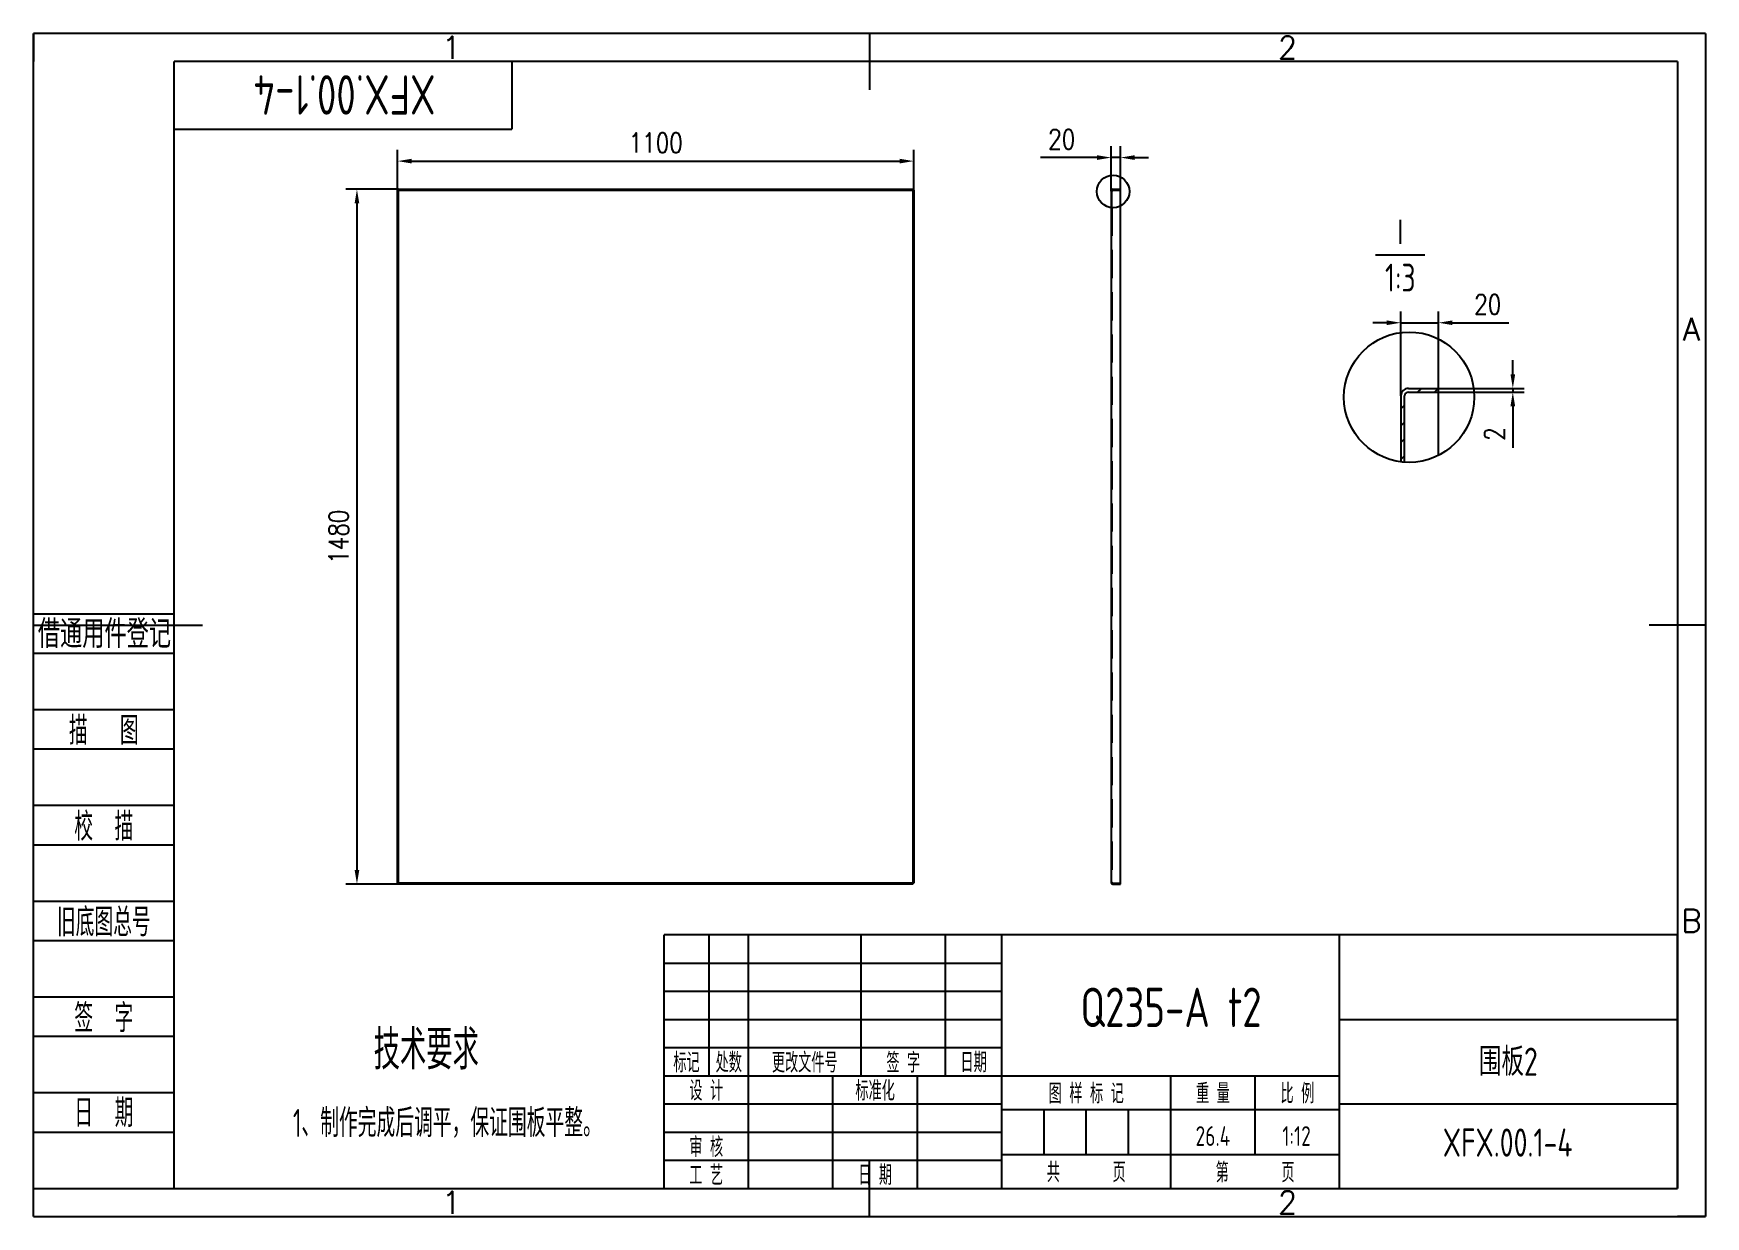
# Model space of a CAD drawing. Header units: inches. Extents: x -300 to 3264, y -60 to 2460.
import ezdxf
from ezdxf.enums import TextEntityAlignment as Align

# ---------------------------------------------------------------- set-up
doc = ezdxf.new("R2010")
doc.units = ezdxf.units.IN
doc.header["$LTSCALE"] = 120
doc.linetypes.add('DASHED', pattern=[0.75, 0.5, -0.25])
for name, color, linetype in [('1轮廓实线层', 7, 'Continuous'), ('2细线层', 4, 'Continuous'), ('4虚线层', 6, 'DASHED'), ('5剖面线层', 2, 'Continuous'), ('6文字层', 3, 'Continuous'), ('7标注层', 4, 'Continuous'), ('8符号标注层', 31, 'Continuous'), ('图框层', 7, 'Continuous')]:
    doc.layers.add(name, color=color, linetype=linetype)
doc.styles.add('PC_TEXTSTYLE', font='isocp.shx', dxfattribs={"width": 0.8, "bigfont": 'hzfs.shx'})
doc.styles.add('TH_GBDIM', font='romans.shx', dxfattribs={"width": 0.8, "bigfont": 'gbcbig.shx'})
doc.dimstyles.new('TH_GBDIM', dxfattribs={"dimscale": 12, "dimtxt": 3.5, "dimasz": 2.5, "dimexe": 2, "dimexo": 0, "dimgap": 1.5, "dimtad": 1, "dimdec": 1, "dimdsep": 46, "dimtxsty": 'TH_GBDIM', "dimcen": 2.5, "dimclrd": 130, "dimclre": 130, "dimclrt": 3, "dimadec": 0, "dimazin": 2, "dimtfac": 0.714286, "dimtdec": 1, "dimtmove": 0, "dimatfit": 3, "dimfxl": 0, "dimtzin": 0, "dimlwd": -1, "dimlwe": -1, "dimarcsym": 0})

# ---------------------------------------------------------------- blocks, each defined once
blk = doc.blocks.new('*D10')
at = {"layer": '7标注层', "color": 130, "transparency": 16777216}
for p, q in [((476.3, 2126.1), (476.3, 2212.1)), ((1576.3, 2126.1), (1576.3, 2212.1)), ((506.3, 2188.1), (1546.3, 2188.1))]:
    blk.add_line(p, q, dxfattribs=at)
for points in [[(506.3, 2193.1), (506.3, 2183.1), (476.3, 2188.1)], [(1546.3, 2193.1), (1546.3, 2183.1), (1576.3, 2188.1)]]:
    blk.add_solid(points, dxfattribs=at)
at = {"layer": 'Defpoints', "color": 0, "transparency": 16777216}
for p in [(1576.3, 2188.1), (476.3, 2126.1), (1576.3, 2126.1)]:
    blk.add_point(p, dxfattribs=at)
at = {"layer": '7标注层', "color": 3, "transparency": 16777216, "insert": (1026.3, 2227.1), "char_height": 42, "attachment_point": 5, "style": 'TH_GBDIM'}
blk.add_mtext('1100', dxfattribs=at)
blk = doc.blocks.new('*D11')
at = {"layer": '7标注层', "color": 130, "transparency": 16777216}
for p, q in [((478.3, 2128.1), (365.5, 2128.1)), ((389.5, 2098.1), (389.5, 678.1)), ((478.3, 648.1), (365.5, 648.1))]:
    blk.add_line(p, q, dxfattribs=at)
for points in [[(384.5, 2098.1), (394.5, 2098.1), (389.5, 2128.1)], [(384.5, 678.1), (394.5, 678.1), (389.5, 648.1)]]:
    blk.add_solid(points, dxfattribs=at)
at = {"layer": 'Defpoints', "color": 0, "transparency": 16777216}
for p in [(478.3, 2128.1), (389.5, 648.1), (478.3, 648.1)]:
    blk.add_point(p, dxfattribs=at)
at = {"layer": '7标注层', "color": 3, "transparency": 16777216, "insert": (350.5, 1388.1), "char_height": 42, "attachment_point": 5, "rotation": 90, "style": 'TH_GBDIM'}
blk.add_mtext('1480', dxfattribs=at)
blk = doc.blocks.new('*D12')
at = {"layer": '7标注层', "color": 130, "transparency": 16777216}
for p, q in [((1996.9, 2124.1), (1996.9, 2219.6)), ((2016.9, 2128.1), (2016.9, 2219.6)), ((1966.9, 2195.6), (1846.5, 2195.6)), ((2016.9, 2195.6), (1996.9, 2195.6)), ((2046.9, 2195.6), (2076.9, 2195.6))]:
    blk.add_line(p, q, dxfattribs=at)
for points in [[(1966.9, 2200.6), (1966.9, 2190.6), (1996.9, 2195.6)], [(2046.9, 2200.6), (2046.9, 2190.6), (2016.9, 2195.6)]]:
    blk.add_solid(points, dxfattribs=at)
at = {"layer": 'Defpoints', "color": 0, "transparency": 16777216}
for p in [(1996.9, 2195.6), (1996.9, 2124.1), (2016.9, 2128.1)]:
    blk.add_point(p, dxfattribs=at)
at = {"layer": '7标注层', "color": 3, "transparency": 16777216, "insert": (1891.7, 2234.6), "char_height": 42, "attachment_point": 5, "style": 'TH_GBDIM'}
blk.add_mtext('20', dxfattribs=at)
blk = doc.blocks.new('*D16')
at = {"layer": '7标注层', "color": 130, "transparency": 16777216}
for p, q in [((2614.6, 1688), (2614.6, 1867.8)), ((2694.6, 1704), (2694.6, 1867.8)), ((2584.6, 1843.8), (2554.6, 1843.8)), ((2614.6, 1843.8), (2694.6, 1843.8)), ((2724.6, 1843.8), (2845, 1843.8))]:
    blk.add_line(p, q, dxfattribs=at)
for points in [[(2584.6, 1848.8), (2584.6, 1838.8), (2614.6, 1843.8)], [(2724.6, 1848.8), (2724.6, 1838.8), (2694.6, 1843.8)]]:
    blk.add_solid(points, dxfattribs=at)
at = {"layer": 'Defpoints', "color": 0, "transparency": 16777216}
for p in [(2694.6, 1843.8), (2614.6, 1688), (2694.6, 1704)]:
    blk.add_point(p, dxfattribs=at)
at = {"layer": '7标注层', "color": 3, "transparency": 16777216, "insert": (2799.8, 1882.8), "char_height": 42, "attachment_point": 5, "style": 'TH_GBDIM'}
blk.add_mtext('20', dxfattribs=at)
blk = doc.blocks.new('*D17')
at = {"layer": '7标注层', "color": 130, "transparency": 16777216}
for p, q in [((2853.2, 1734), (2853.2, 1764)), ((2694.6, 1704), (2877.2, 1704)), ((2694.6, 1696), (2877.2, 1696)), ((2853.2, 1704), (2853.2, 1696)), ((2853.2, 1666), (2853.2, 1577.6))]:
    blk.add_line(p, q, dxfattribs=at)
for points in [[(2848.2, 1734), (2858.2, 1734), (2853.2, 1704)], [(2848.2, 1666), (2858.2, 1666), (2853.2, 1696)]]:
    blk.add_solid(points, dxfattribs=at)
at = {"layer": 'Defpoints', "color": 0, "transparency": 16777216}
for p in [(2694.6, 1704), (2694.6, 1696), (2853.2, 1696)]:
    blk.add_point(p, dxfattribs=at)
at = {"layer": '7标注层', "color": 3, "transparency": 16777216, "insert": (2814.2, 1606.8), "char_height": 42, "attachment_point": 5, "rotation": 90, "style": 'TH_GBDIM'}
blk.add_mtext('2', dxfattribs=at)
blk = doc.blocks.new('PC_TITLE_BLOCK')
at = {"layer": '1轮廓实线层'}
for p, q in [((0, 45), (-180, 45)), ((-180, 0), (-180, 45)), ((-172, 20), (-172, 45)), ((-165, 20), (-165, 45)), ((-145, 20), (-145, 45)), ((-130, 20), (-130, 45)), ((-120, 0), (-120, 45)), ((-60, 30), (0, 30)), ((-180, 20), (-60, 20)), ((-165, 0), (-165, 20)), ((-150, 0), (-150, 20)), ((-135, 0), (-135, 20)), ((-60, 15), (0, 15)), ((-180, 0), (0, 0))]:
    blk.add_line(p, q, dxfattribs=at)
at = {"layer": '1轮廓实线层', "color": 7}
for p, q in [((-60, 0), (-60, 45)), ((-180, 25), (-120, 25))]:
    blk.add_line(p, q, dxfattribs=at)
at = {"layer": '2细线层'}
for p, q in [((-180, 40), (-120, 40)), ((-180, 35), (-120, 35)), ((-180, 30), (-120, 30)), ((-90, 0), (-90, 20)), ((-75, 6), (-75, 20)), ((-180, 15), (-120, 15)), ((-120, 14), (-60, 14)), ((-112.5, 6), (-112.5, 14)), ((-105, 6), (-105, 14)), ((-97.5, 6), (-97.5, 14)), ((-180, 10), (-120, 10)), ((-120, 6), (-60, 6)), ((-180, 5), (-120, 5))]:
    blk.add_line(p, q, dxfattribs=at)
at = {"layer": '图框层'}
blk.add_line((0, 0), (0, 45), dxfattribs=at)
at = {"layer": '6文字层', "style": 'PC_TEXTSTYLE', "width": 0.667}
for s, p in [('标记', (-176, 22.5)), ('处数', (-168.5, 22.5)), (' 更改文件号 ', (-155, 22.5)), (' 签 字 ', (-137.5, 22.5)), (' 日期 ', (-125, 22.5)), (' 设 计 ', (-172.5, 17.51)), (' 标准化 ', (-142.5, 17.51)), (' 图 样 标 记 ', (-105, 17)), (' 重 量 ', (-82.5, 17)), (' 比 例 ', (-67.5, 17)), (' 审 核 ', (-172.5, 7.5)), (' 工 艺 ', (-172.5, 2.5)), (' 日 期 ', (-142.5, 2.5)), ('共       页', (-105, 3)), ('第       页', (-75, 3))]:
    blk.add_text(s, height=3.5, dxfattribs=at).set_placement(p, align=Align.MIDDLE)
at = {"layer": '6文字层', "style": 'PC_TEXTSTYLE', "flags": 8}
for tag, height, width, p, p2 in [('企业名称', 5, 1.98445, (-54.29, 34.82), (-5.27, 34.82)), ('产品名称或材料标记', 7, 0.600652, (-113.46, 28.64), (-66.42, 28.64)), ('图样名称', 5, 2.004495, (-54.79, 19.98), (-5.27, 19.98)), ('标准化', 3.5, 1.023147, (-133.83, 15.37), (-120.75, 15.37)), ('审核', 3.5, 1.579393, (-163.99, 5.37), (-150.63, 5.37)), ('重量', 3.5, 1.408247, (-88.46, 7.54), (-76.55, 7.54)), ('比例', 3.5, 1.385287, (-73.35, 7.54), (-61.93, 7.54)), ('图样代号', 5, 2.006536, (-54.79, 5.63), (-5.52, 5.63)), ('工艺', 3.5, 1.621807, (-164.21, 0.37), (-150.89, 0.37)), ('日期', 3.5, 1.560088, (-133.83, 0.37), (-120.75, 0.37)), ('共几页', 3.5, 0.557144, (-108.07, 0.63), (-101.05, 0.63))]:
    blk.add_attdef(tag, text='', height=height, dxfattribs=dict(at, width=width)).set_placement(p, p2, align=Align.FIT)
at = {"layer": '6文字层', "style": 'PC_TEXTSTYLE', "width": 9.905045, "flags": 8}
blk.add_attdef('设计', text='', height=3.5, rotation=358.4644, dxfattribs=at).set_placement((-164.23, 15.37), (-150.37, 15), align=Align.FIT)
at = {"layer": '6文字层', "color": 3, "style": 'PC_TEXTSTYLE', "width": 0.56476, "flags": 8}
blk.add_attdef('第几页', text='', height=3.5, dxfattribs=at).set_placement((-78.29, 0.75), (-71.16, 0.75), align=Align.FIT)
at = {"layer": '6文字层', "ltscale": 10, "style": 'PC_TEXTSTYLE', "flags": 1}
blk.add_attdef('图纸张数', (-58.68, -0.49), '', height=2.5, dxfattribs=at)
blk = doc.blocks.new('PC_FJL_BLOCK')
at = {"layer": '2细线层'}
for p, q in [((-25, 102), (0, 102)), ((-25, 95), (0, 95)), ((-25, 85), (0, 85)), ((-25, 78), (0, 78)), ((-25, 68), (0, 68)), ((-25, 61), (0, 61)), ((-25, 51), (0, 51)), ((-25, 44), (0, 44)), ((-25, 34), (0, 34)), ((-25, 27), (0, 27)), ((-25, 17), (0, 17)), ((-25, 10), (0, 10)), ((-25, 0), (0, 0))]:
    blk.add_line(p, q, dxfattribs=at)
at = {"layer": '6文字层', "color": 3, "style": 'PC_TEXTSTYLE', "width": 0.715685}
blk.add_text('借通用件登记', height=5, dxfattribs=at).set_placement((-24.22, 95.91), (-0.56, 95.91), align=Align.FIT)
at = {"layer": '6文字层', "color": 3, "style": 'PC_TEXTSTYLE'}
for s, width, p in [('描   图', 0.6667, (-12.5, 81.5)), ('校  描', 0.667, (-12.5, 64.5)), ('旧底图总号', 0.667, (-12.5, 47.5)), ('签  字', 0.667, (-12.5, 30.5)), ('日  期', 0.667, (-12.49, 13.6))]:
    blk.add_text(s, height=5, dxfattribs=dict(at, width=width)).set_placement(p, align=Align.MIDDLE)
at = {"layer": '6文字层', "style": 'PC_TEXTSTYLE'}
for tag, width, p, p2 in [('借通用件登记', 0.671328, (-23.44, 86.36), (-1.25, 86.36)), ('描图', 2.120922, (-23.44, 69.36), (-1.25, 69.36)), ('校图', 2.149976, (-23.75, 52.06), (-1.25, 52.06)), ('旧底图总号', 0.761452, (-22.84, 35.67), (-1.86, 35.67)), ('签字', 2.026939, (-23.14, 18.37), (-1.56, 18.37)), ('日期', 1.89999, (-22.84, 1.37), (-2.17, 1.37))]:
    blk.add_attdef(tag, text='', height=5, dxfattribs=dict(at, width=width)).set_placement(p, p2, align=Align.FIT)
blk = doc.blocks.new('PC_TYDH_BLOCK')
at = {"layer": '2细线层', "linetype": 'Continuous'}
for p in [(60, 0), (0, -12)]:
    blk.add_line(p, (60, -12), dxfattribs=at)
at = {"layer": '6文字层', "style": 'PC_TEXTSTYLE', "width": 1.815486}
blk.add_attdef('图样代号', text='', height=7, rotation=180, dxfattribs=at).set_placement((58.24, -2.4), (2.35, -2.4), align=Align.FIT)

msp = doc.modelspace()

# ---------------------------------------------------------------- hatches: boundary and pattern name
at = {"layer": '5剖面线层'}
h = msp.add_hatch(dxfattribs=at)
h.set_pattern_fill('ANSI31', color=256, scale=2)
h.set_pattern_definition([(45, (732.588, -305.4906), (-4.490128, 4.490128), [])])
h.paths.add_polyline_path([(2000.86, 2126.15), (2016.86, 2126.15), (2016.86, 2128.15), (2000.86, 2128.15, 0.4142136), (1996.86, 2124.15), (1996.86, 2089.02, 0.014474), (1998.86, 2088.83), (1998.86, 2124.15, -0.4142136)])

# ---------------------------------------------------------------- linework, layer by layer
at = {"layer": '1轮廓实线层'}
for p, q in [((1482, 2460), (1482, 2340)), ((476.29, 2126.15), (1576.29, 2126.15)), ((478.29, 648.15), (478.29, 2128.15)), ((1574.29, 2128.15), (1574.29, 648.15)), ((1996.86, 2124.15), (1996.86, 652.15)), ((1998.86, 2088.83), (1998.86, 2124.15)), ((2000.86, 2128.15), (2016.86, 2128.15)), ((2000.86, 2126.15), (2016.86, 2126.15)), ((2016.86, 648.15), (2016.86, 2128.15)), ((2614.62, 1687.97), (2614.62, 1547.47)), ((2622.62, 1546.68), (2622.62, 1687.97)), ((2630.62, 1703.97), (2694.62, 1703.97)), ((2630.62, 1695.97), (2694.62, 1695.97)), ((2694.62, 1561.15), (2694.62, 1703.97)), ((-300, 1200), (60, 1200)), ((3264, 1200), (3144, 1200)), ((1576.29, 650.15), (476.29, 650.15)), ((2000.86, 648.15), (2016.86, 648.15)), ((1482, -60), (1482, 60))]:
    msp.add_line(p, q, dxfattribs=at)
for centre, radius, start, end in [((2000.86, 2124.15), 4, 90, 180), ((2000.86, 2124.15), 2, 90, 180), ((2630.62, 1687.97), 16, 90, 180), ((2630.62, 1687.97), 8, 90, 180), ((2000.86, 652.15), 4, 180, 270)]:
    msp.add_arc(centre, radius, start, end, dxfattribs=at)
at = {"layer": '2细线层'}
for p, q in [((-300, -60), (-300, 2460)), ((3264, 2460), (-300, 2460)), ((-300, 2460), (-300, 2400)), ((1482, 2460), (1482, 2400)), ((3264, 2460), (3264, -60)), ((476.29, 650.15), (476.29, 2126.15)), ((478.29, 2128.15), (1574.29, 2128.15)), ((1576.29, 2126.15), (1576.29, 650.15)), ((3264, 1200), (3204, 1200)), ((1574.29, 648.15), (478.29, 648.15)), ((-300, -60), (-300, 0)), ((1482, -60), (1482, 0)), ((-300, -60), (3264, -60)), ((3264, -60), (3204, -60))]:
    msp.add_line(p, q, dxfattribs=at)
at = {"layer": '4虚线层'}
for p, q in [((1998.86, 2088.83), (1998.86, 652.15)), ((2000.86, 650.15), (2016.86, 650.15))]:
    msp.add_line(p, q, dxfattribs=at)
msp.add_arc((2000.86, 652.15), 2, 180, 270, dxfattribs=at)
at = {"layer": '5剖面线层'}
for p, q in [((2650.27, 1695.97), (2658.27, 1703.97)), ((2686.19, 1695.97), (2694.19, 1703.97)), ((2614.62, 1660.31), (2622.62, 1668.31)), ((2614.62, 1624.39), (2622.62, 1632.39)), ((2614.62, 1588.47), (2622.62, 1596.47)), ((2614.62, 1552.55), (2622.62, 1560.55))]:
    msp.add_line(p, q, dxfattribs=at)
at = {"layer": '8符号标注层', "color": 7}
msp.add_line((2665.82, 1987.63), (2560.81, 1987.63), dxfattribs=at)
at = {"layer": '8符号标注层'}
for centre, radius in [((2001.26, 2123.46), 34.72), ((2632.22, 1685.22), 138.88)]:
    msp.add_circle(centre, radius, dxfattribs=at)
at = {"layer": '图框层'}
for p, q in [((0, 0), (0, 2400)), ((3204, 2400), (0, 2400)), ((3204, 2400), (3204, 0)), ((0, 0), (3204, 0))]:
    msp.add_line(p, q, dxfattribs=at)

# ---------------------------------------------------------------- block references
ref = msp.add_blockref('PC_TYDH_BLOCK', (0, 2400), dxfattribs=dict(at, xscale=12, yscale=12, zscale=12))
ref.add_attrib('图样代号', 'XFX.00.1-4', dxfattribs={"layer": '6文字层', "height": 84, "rotation": 180, "style": 'PC_TEXTSTYLE', "width": 0.8}).set_placement((363.51, 2371.16), align=Align.CENTER)
at = {"layer": '图框层', "xscale": 12, "yscale": 12, "zscale": 12}
msp.add_blockref('PC_FJL_BLOCK', (0, 0), dxfattribs=at)
at = {"layer": '图框层'}
ref = msp.add_blockref('PC_TITLE_BLOCK', (3204, 0), dxfattribs=dict(at, xscale=12, yscale=12, zscale=12))
ref.add_attrib('重量', '26.4', dxfattribs={"layer": '6文字层', "height": 42, "style": 'PC_TEXTSTYLE', "width": 0.8}).set_placement((2213.96, 90.51), align=Align.CENTER)
ref.add_attrib('产品名称或材料标记', 'Q235-A t2', dxfattribs={"layer": '6文字层', "height": 84, "style": 'PC_TEXTSTYLE', "width": 0.8}).set_placement((2124.69, 343.63), align=Align.CENTER)
ref.add_attrib('图样名称', '围板2', dxfattribs={"layer": '6文字层', "height": 60, "style": 'PC_TEXTSTYLE', "width": 0.8}).set_placement((2843.68, 239.73), align=Align.CENTER)
ref.add_attrib('图样代号', 'XFX.00.1-4', dxfattribs={"layer": '6文字层', "height": 60, "style": 'PC_TEXTSTYLE', "width": 0.8}).set_placement((2842.19, 67.56), align=Align.CENTER)
ref.add_attrib('比例', '1:12', dxfattribs={"layer": '6文字层', "height": 42, "style": 'PC_TEXTSTYLE', "width": 0.8}).set_placement((2392.3, 90.51), align=Align.CENTER)

# ---------------------------------------------------------------- texts
at = {"layer": '6文字层', "style": 'TH_GBDIM'}
for s, p in [('1', (591, 2430)), ('2', (2373, 2430)), ('A', (3234, 1830)), ('B', (3234, 570)), ('1', (591, -30)), ('2', (2373, -30))]:
    msp.add_text(s, height=48, dxfattribs=at).set_placement(p, align=Align.MIDDLE)
at = {"layer": '6文字层', "style": 'PC_TEXTSTYLE', "width": 0.667}
msp.add_text('技术要求', height=84, dxfattribs=at).set_placement((537.32, 337.26), align=Align.TOP_CENTER)
msp.add_text('1、制作完成后调平，保证围板平整。', height=60, dxfattribs=at).set_placement((253.13, 169.26), align=Align.TOP_LEFT)
at = {"layer": '6文字层', "attachment_point": 8, "style": 'PC_TEXTSTYLE'}
for s, insert, char_height in [('Ⅰ', (2613.32, 2005.63), 59.39), ('1:3', (2613.32, 1910.24), 59.388)]:
    msp.add_mtext(s, dxfattribs=dict(at, insert=insert, char_height=char_height))

# ---------------------------------------------------------------- dimensions: what is measured, and where the dimension line sits
at = {"layer": '7标注层'}
for base, p1, p2, picture, middle in [((1576.29, 2188.11), (476.29, 2126.15), (1576.29, 2126.15), '*D10', (1026.29, 2227.11)), ((1996.86, 2195.58), (2016.86, 2128.15), (1996.86, 2124.15), '*D12', (1891.66, 2234.58))]:
    dim = msp.add_linear_dim(base=base, p1=p1, p2=p2, dimstyle='TH_GBDIM', dxfattribs=at)
    dim.commit()
    dim.dimension.update_dxf_attribs({"geometry": picture, "text_midpoint": middle})
dim = msp.add_linear_dim(base=(389.46, 648.15), p1=(478.29, 2128.15), p2=(478.29, 648.15), angle=90, dimstyle='TH_GBDIM', dxfattribs=at)
dim.commit()
dim.dimension.update_dxf_attribs({"geometry": '*D11', "text_midpoint": (350.46, 1388.15)})
dim = msp.add_linear_dim(base=(2694.62, 1843.84), p1=(2614.62, 1687.97), p2=(2694.62, 1703.97), dimstyle='TH_GBDIM', override={"dimlfac": 0.25}, dxfattribs=at)
dim.commit()
dim.dimension.update_dxf_attribs({"geometry": '*D16', "text_midpoint": (2799.82, 1882.84)})
dim = msp.add_linear_dim(base=(2853.21, 1695.97), p1=(2694.62, 1703.97), p2=(2694.62, 1695.97), angle=90, dimstyle='TH_GBDIM', override={"dimlfac": 0.25}, dxfattribs=at)
dim.commit()
dim.dimension.update_dxf_attribs({"geometry": '*D17', "text_midpoint": (2814.21, 1606.77)})

doc.saveas('drawing.dxf')
